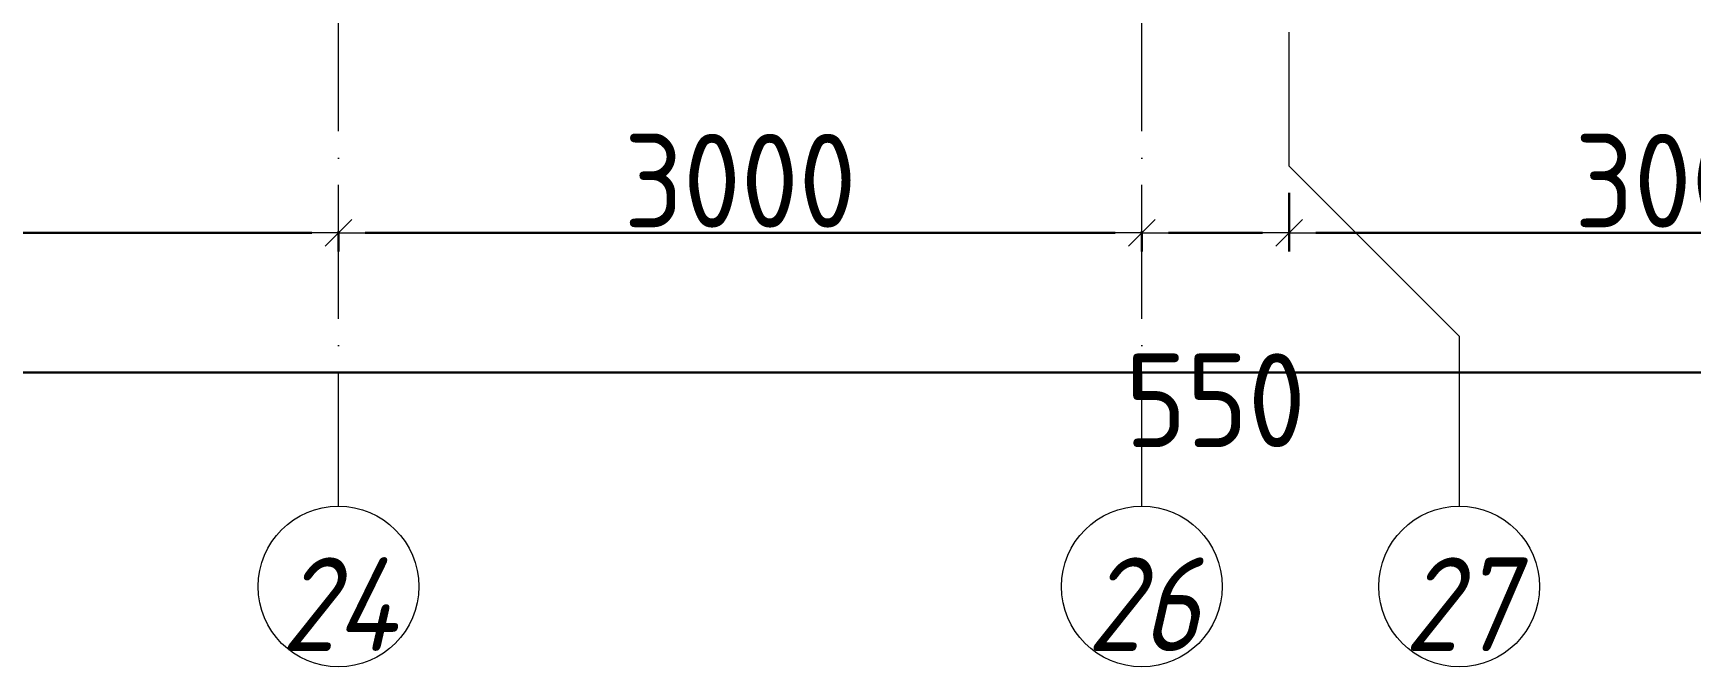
# Model space of a CAD drawing. Header units: millimetres. Extents: x -213536 to 1564669, y -45299 to 942238.
# Drawn here: x -174357 to -168167, y 105162 to 107529 of the extents above; entities that cross this region are included whole.
import ezdxf

# ---------------------------------------------------------------- set-up
doc = ezdxf.new("R2010")
doc.units = ezdxf.units.MM
doc.linetypes.add('50_200_ШТРИХ_1Т_ш5_п1_п1_', pattern=[700, 500, -100, 0, -100])
for name, color, linetype, lineweight in [('Оси', 7, 'Continuous', 9), ('Оси-1', 7, 'Continuous', 20), ('Оси-2', 7, '50_200_ШТРИХ_1Т_ш5_п1_п1_', 9), ('Размеры', 7, 'Continuous', 15)]:
    doc.layers.add(name, color=color, linetype=linetype, lineweight=lineweight)
doc.styles.add('ISOCPEUR_I_1', font='isocpeui.ttf', dxfattribs={"width": 0.85, "height": 2.5})
doc.styles.add('СПДС', font='isocpeur.ttf', dxfattribs={"width": 0.9})
doc.dimstyles.new('Размера А3', dxfattribs={"dimtxt": 200, "dimasz": 100, "dimexe": 70, "dimexo": 100, "dimgap": 20, "dimtad": 1, "dimdec": 0, "dimrnd": 10, "dimzin": 0, "dimdsep": 46, "dimtxsty": 'СПДС', "dimblk": 'ARROWHEAD_6', "dimcen": 1, "dimclrd": 256, "dimclre": 256, "dimclrt": 256, "dimazin": 0, "dimtfac": 1, "dimtdec": 0, "dimtmove": 2, "dimatfit": 3, "dimfxl": 1, "dimtolj": 1, "dimtzin": 0, "dimarcsym": 0})

# ---------------------------------------------------------------- blocks, each defined once
blk = doc.blocks.new('Ось сетки - Круг_Ø6_00__ISO-2_5_0_9K_-16731441-АИ2_02_План отделки стен 2-го этажа _Часть 2_')
at = {"layer": 'Оси-1'}
blk.add_circle((0, 0), 3, dxfattribs=at)
blk = doc.blocks.new('ARROWHEAD_6')
at = {"color": 0, "linetype": 'Continuous'}
for p, q in [((0, 0), (-1, 0)), ((-0.5, -0.5), (0.5, 0.5))]:
    blk.add_line(p, q, dxfattribs=at)
blk = doc.blocks.new('*D3034')
at = {"layer": 'Defpoints', "color": 0, "transparency": 16777216}
for p in [(237645.6, 211721.4), (243645.6, 211721.4), (243645.6, 211615.3)]:
    blk.add_point(p, dxfattribs=at)
at = {"layer": 'Размеры', "lineweight": -2, "transparency": 16777216}
for p, q in [((237645.6, 211621.4), (237645.6, 211545.3)), ((237745.6, 211615.3), (243545.6, 211615.3)), ((243645.6, 211621.4), (243645.6, 211545.3))]:
    blk.add_line(p, q, dxfattribs=at)
at = {"layer": 'Размеры', "lineweight": -2, "transparency": 16777216, "xscale": 100, "yscale": 100, "zscale": 100, "rotation": 180}
blk.add_blockref('ARROWHEAD_6', (237645.6, 211615.3), dxfattribs=at)
at = {"layer": 'Размеры', "lineweight": -2, "transparency": 16777216, "xscale": 100, "yscale": 100, "zscale": 100}
blk.add_blockref('ARROWHEAD_6', (243645.6, 211615.3), dxfattribs=at)
at = {"layer": 'Размеры', "lineweight": 25, "transparency": 16777216, "insert": (240645.6, 211810.3), "char_height": 350, "width": 2.488, "attachment_point": 5, "style": 'СПДС'}
blk.add_mtext('\\A1;6000', dxfattribs=at)
blk = doc.blocks.new('*D3035')
at = {"layer": 'Defpoints', "color": 0, "transparency": 16777216}
for p in [(243645.6, 211721.4), (246645.6, 211721.4), (246645.6, 211615.3)]:
    blk.add_point(p, dxfattribs=at)
at = {"layer": 'Размеры', "lineweight": -2, "transparency": 16777216}
for p, q in [((243645.6, 211621.4), (243645.6, 211545.3)), ((243745.6, 211615.3), (246545.6, 211615.3)), ((246645.6, 211621.4), (246645.6, 211545.3))]:
    blk.add_line(p, q, dxfattribs=at)
at = {"layer": 'Размеры', "lineweight": -2, "transparency": 16777216, "xscale": 100, "yscale": 100, "zscale": 100, "rotation": 180}
blk.add_blockref('ARROWHEAD_6', (243645.6, 211615.3), dxfattribs=at)
at = {"layer": 'Размеры', "lineweight": -2, "transparency": 16777216, "xscale": 100, "yscale": 100, "zscale": 100}
blk.add_blockref('ARROWHEAD_6', (246645.6, 211615.3), dxfattribs=at)
at = {"layer": 'Размеры', "lineweight": 25, "transparency": 16777216, "insert": (245145.6, 211810.3), "char_height": 350, "width": 2.488, "attachment_point": 5, "style": 'СПДС'}
blk.add_mtext('\\A1;3000', dxfattribs=at)
blk = doc.blocks.new('*D3036')
at = {"layer": 'Defpoints', "color": 0, "transparency": 16777216}
for p in [(247195.6, 211864.5), (246645.6, 211721.4), (247195.6, 211615.3)]:
    blk.add_point(p, dxfattribs=at)
at = {"layer": 'Размеры', "lineweight": -2, "transparency": 16777216}
for p, q in [((247195.6, 211764.5), (247195.6, 211545.3)), ((246645.6, 211621.4), (246645.6, 211545.3)), ((246745.6, 211615.3), (247095.6, 211615.3))]:
    blk.add_line(p, q, dxfattribs=at)
at = {"layer": 'Размеры', "lineweight": -2, "transparency": 16777216, "xscale": 100, "yscale": 100, "zscale": 100, "rotation": 180}
blk.add_blockref('ARROWHEAD_6', (246645.6, 211615.3), dxfattribs=at)
at = {"layer": 'Размеры', "lineweight": -2, "transparency": 16777216, "xscale": 100, "yscale": 100, "zscale": 100}
blk.add_blockref('ARROWHEAD_6', (247195.6, 211615.3), dxfattribs=at)
at = {"layer": 'Размеры', "lineweight": 25, "transparency": 16777216, "insert": (246920.6, 210990.3), "char_height": 350, "width": 1.866, "attachment_point": 5, "style": 'СПДС'}
blk.add_mtext('\\A1;550', dxfattribs=at)
blk = doc.blocks.new('*D3037')
at = {"layer": 'Defpoints', "color": 0, "transparency": 16777216}
for p in [(247195.6, 211864.5), (250195.6, 211721.4), (250195.6, 211615.3)]:
    blk.add_point(p, dxfattribs=at)
at = {"layer": 'Размеры', "lineweight": -2, "transparency": 16777216}
for p, q in [((247195.6, 211764.5), (247195.6, 211545.3)), ((247295.6, 211615.3), (250095.6, 211615.3)), ((250195.6, 211621.4), (250195.6, 211545.3))]:
    blk.add_line(p, q, dxfattribs=at)
at = {"layer": 'Размеры', "lineweight": -2, "transparency": 16777216, "xscale": 100, "yscale": 100, "zscale": 100, "rotation": 180}
blk.add_blockref('ARROWHEAD_6', (247195.6, 211615.3), dxfattribs=at)
at = {"layer": 'Размеры', "lineweight": -2, "transparency": 16777216, "xscale": 100, "yscale": 100, "zscale": 100}
blk.add_blockref('ARROWHEAD_6', (250195.6, 211615.3), dxfattribs=at)
at = {"layer": 'Размеры', "lineweight": 25, "transparency": 16777216, "insert": (248695.6, 211810.3), "char_height": 350, "width": 2.488, "attachment_point": 5, "style": 'СПДС'}
blk.add_mtext('\\A1;3000', dxfattribs=at)
blk = doc.blocks.new('*D3055')
at = {"layer": 'Defpoints', "color": 0, "transparency": 16777216}
for p in [(206245.6, 211200.2), (309745.6, 211200.2), (309745.6, 211094.1)]:
    blk.add_point(p, dxfattribs=at)
at = {"layer": 'Размеры', "lineweight": -2, "transparency": 16777216}
for p, q in [((206245.6, 211100.2), (206245.6, 211024.1)), ((206345.6, 211094.1), (309645.6, 211094.1)), ((309745.6, 211100.2), (309745.6, 211024.1))]:
    blk.add_line(p, q, dxfattribs=at)
at = {"layer": 'Размеры', "lineweight": -2, "transparency": 16777216, "xscale": 100, "yscale": 100, "zscale": 100, "rotation": 180}
blk.add_blockref('ARROWHEAD_6', (206245.6, 211094.1), dxfattribs=at)
at = {"layer": 'Размеры', "lineweight": -2, "transparency": 16777216, "xscale": 100, "yscale": 100, "zscale": 100}
blk.add_blockref('ARROWHEAD_6', (309745.6, 211094.1), dxfattribs=at)
at = {"layer": 'Размеры', "lineweight": 25, "transparency": 16777216, "insert": (257995.6, 211289.1), "char_height": 350, "width": 3.544, "attachment_point": 5, "style": 'СПДС'}
blk.add_mtext('\\A1;103500', dxfattribs=at)
blk = doc.blocks.new('Оси1')
at = {"layer": 'Оси-2'}
for p, q in [((243645.6, 210594.5), (243645.6, 225549.9)), ((246645.6, 210594.5), (246645.6, 225549.9)), ((247195.6, 211864.5), (247195.6, 224279.9))]:
    blk.add_line(p, q, dxfattribs=at)
at = {"layer": 'Оси-1', "xscale": 99.99999999999993, "yscale": 99.99999999999993, "zscale": 99.99999999999993}
for p in [(243645.6, 210294.5), (246645.6, 210294.5), (247830.6, 210294.5)]:
    blk.add_blockref('Ось сетки - Круг_Ø6_00__ISO-2_5_0_9K_-16731441-АИ2_02_План отделки стен 2-го этажа _Часть 2_', p, dxfattribs=at)
at = {"layer": 'Оси', "char_height": 350, "attachment_point": 1, "style": 'ISOCPEUR_I_1'}
for s, insert, width in [('24', (243431.7, 210403.3), 425.696), ('26', (246440.7, 210403.3), 404.05), ('27', (247625.7, 210403.3), 404.05)]:
    blk.add_mtext(s, dxfattribs=dict(at, insert=insert, width=width))
at = {"layer": 'Размеры', "lineweight": 25}
for base, p1, p2, picture, middle in [((243645.6, 211615.3), (237645.6, 211721.4), (243645.6, 211721.4), '*D3034', (240645.6, 211810.3)), ((246645.6, 211615.3), (243645.6, 211721.4), (246645.6, 211721.4), '*D3035', (245145.6, 211810.3)), ((250195.6, 211615.3), (247195.6, 211864.5), (250195.6, 211721.4), '*D3037', (248695.6, 211810.3)), ((247195.6, 211615.3), (246645.6, 211721.4), (247195.6, 211864.5), '*D3036', (246920.6, 210990.3)), ((309745.6, 211094.1), (206245.6, 211200.2), (309745.6, 211200.2), '*D3055', (257995.6, 211289.1))]:
    dim = blk.add_linear_dim(base=base, p1=p1, p2=p2, dimstyle='Размера А3', override={"dimtxt": 350}, dxfattribs=at)
    dim.commit()
    dim.dimension.update_dxf_attribs({"geometry": picture, "text_midpoint": middle})

msp = doc.modelspace()

# ---------------------------------------------------------------- linework, layer by layer
at = {"layer": 'Оси'}
for p, q in [((-169667, 107032.2), (-169032, 106397.2)), ((-169032, 106397.2), (-169032, 105762.2))]:
    msp.add_line(p, q, dxfattribs=at)

# ---------------------------------------------------------------- block references
at = {"color": 2, "lineweight": 30}
msp.add_blockref('Оси1', (-416862.6, -104832.4), dxfattribs=at)

doc.saveas('drawing.dxf')
